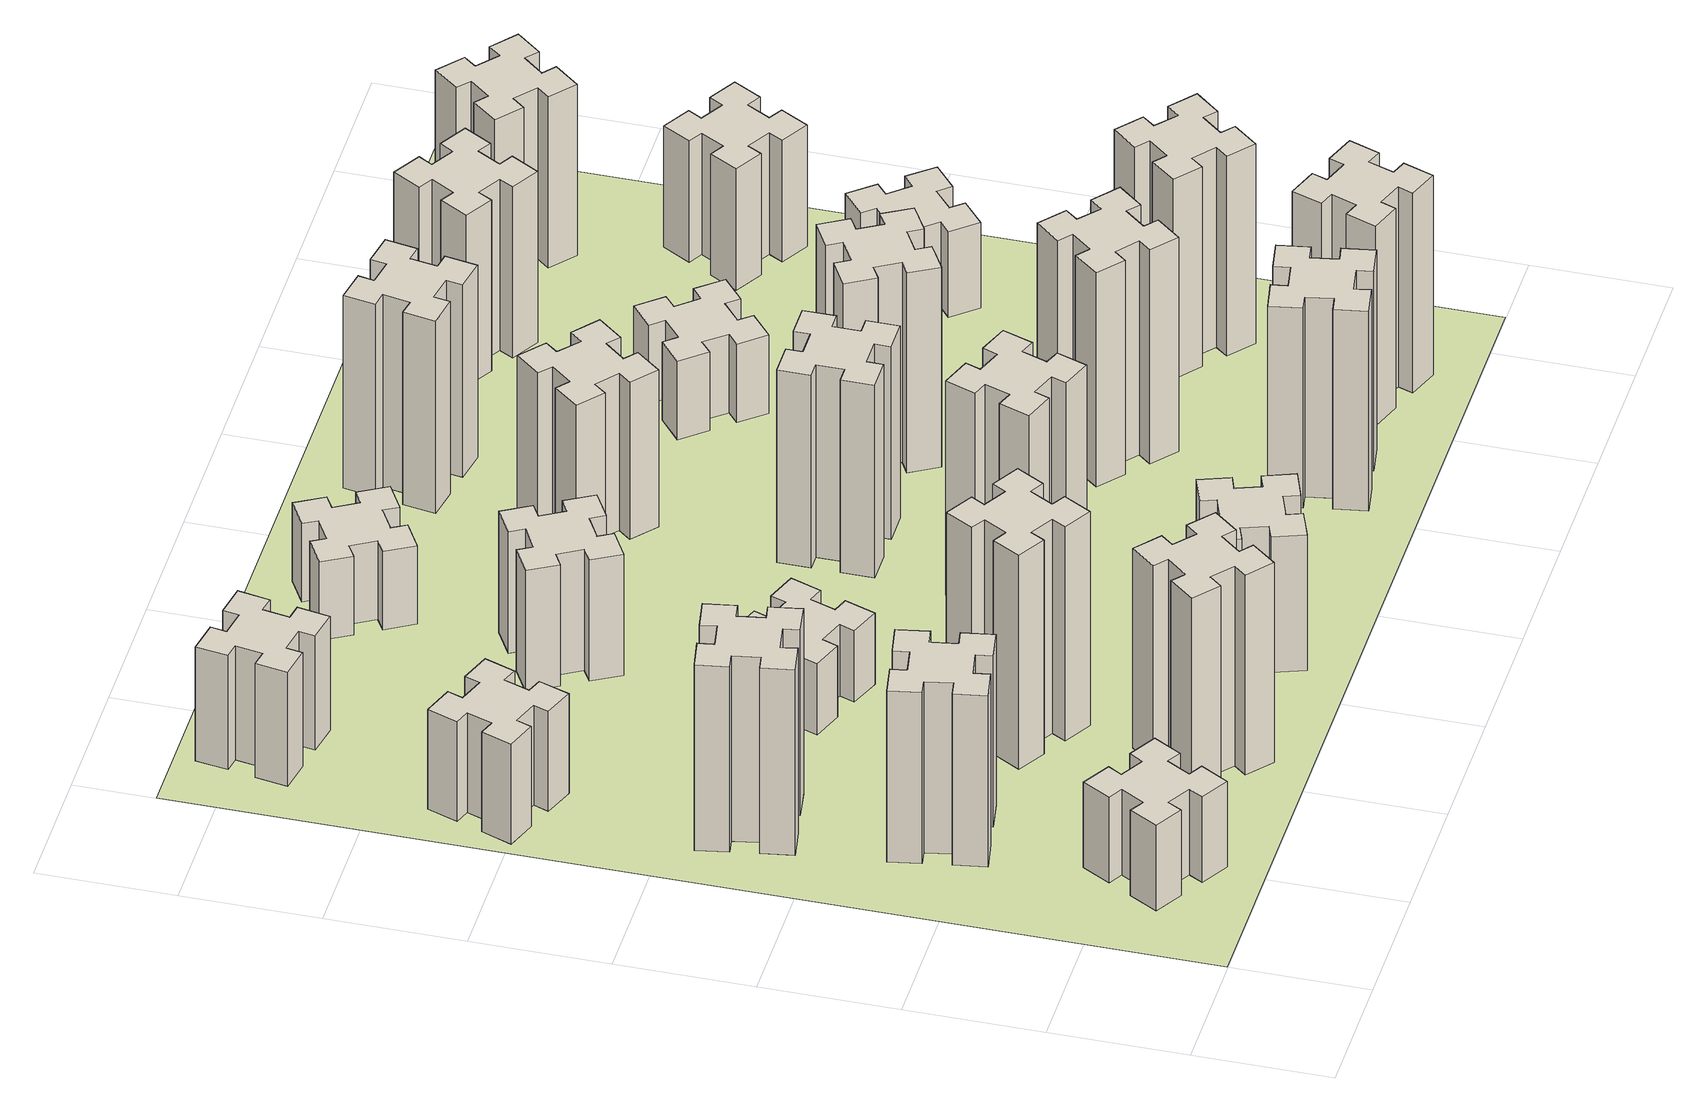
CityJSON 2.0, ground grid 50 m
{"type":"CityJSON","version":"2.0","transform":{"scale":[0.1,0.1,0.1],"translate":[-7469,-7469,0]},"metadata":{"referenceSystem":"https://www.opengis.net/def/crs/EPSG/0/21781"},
"CityObjects":{
"building1":{"type":"Building","attributes":{"class":"1000","function":"1000","usage":"1000","yearOfConstruction":2016,"roofType":"1000","measuredHeight":36,"storeysAboveGround":30,"storeysBelowGround":0},"geometry":[{"type":"Solid","lod":"1","boundaries":[[[[0,1,2,3,4,5,6,7,8,9,10,11,12,13,14,15,16,17,18,19]],[[17,16,20,21]],[[16,15,22,20]],[[15,14,23,22]],[[14,13,24,23]],[[13,12,25,24]],[[12,11,26,25]],[[11,10,27,26]],[[10,9,28,27]],[[9,8,29,28]],[[8,7,30,29]],[[7,6,31,30]],[[6,5,32,31]],[[5,4,33,32]],[[4,3,34,33]],[[3,2,35,34]],[[2,1,36,35]],[[1,0,37,36]],[[0,19,38,37]],[[19,18,39,38]],[[18,17,21,39]],[[24,25,26,27,28,29,30,31,32,33,34,35,36,37,38,39,21,20,22,23]]]]}]},
"building2":{"type":"Building","attributes":{"class":"1000","function":"1000","usage":"1000","yearOfConstruction":2016,"roofType":"1000","measuredHeight":72,"storeysAboveGround":30,"storeysBelowGround":0},"geometry":[{"type":"Solid","lod":"1","boundaries":[[[[40,41,42,43,44,45,46,47,48,49,50,51,52,53,54,55,56,57,58,59]],[[57,56,60,61]],[[56,55,62,60]],[[55,54,63,62]],[[54,53,64,63]],[[53,52,65,64]],[[52,51,66,65]],[[51,50,67,66]],[[50,49,68,67]],[[49,48,69,68]],[[48,47,70,69]],[[47,46,71,70]],[[46,45,72,71]],[[45,44,73,72]],[[44,43,74,73]],[[43,42,75,74]],[[42,41,76,75]],[[41,40,77,76]],[[40,59,78,77]],[[59,58,79,78]],[[58,57,61,79]],[[64,65,66,67,68,69,70,71,72,73,74,75,76,77,78,79,61,60,62,63]]]]}]},
"building3":{"type":"Building","attributes":{"class":"1000","function":"1000","usage":"1000","yearOfConstruction":2016,"roofType":"1000","measuredHeight":78,"storeysAboveGround":30,"storeysBelowGround":0},"geometry":[{"type":"Solid","lod":"1","boundaries":[[[[80,81,82,83,84,85,86,87,88,89,90,91,92,93,94,95,96,97,98,99]],[[97,96,100,101]],[[96,95,102,100]],[[95,94,103,102]],[[94,93,104,103]],[[93,92,105,104]],[[92,91,106,105]],[[91,90,107,106]],[[90,89,108,107]],[[89,88,109,108]],[[88,87,110,109]],[[87,86,111,110]],[[86,85,112,111]],[[85,84,113,112]],[[84,83,114,113]],[[83,82,115,114]],[[82,81,116,115]],[[81,80,117,116]],[[80,99,118,117]],[[99,98,119,118]],[[98,97,101,119]],[[104,105,106,107,108,109,110,111,112,113,114,115,116,117,118,119,101,100,102,103]]]]}]},
"building4":{"type":"Building","attributes":{"class":"1000","function":"1000","usage":"1000","yearOfConstruction":2016,"roofType":"1000","measuredHeight":42,"storeysAboveGround":30,"storeysBelowGround":0},"geometry":[{"type":"Solid","lod":"1","boundaries":[[[[120,121,122,123,124,125,126,127,128,129,130,131,132,133,134,135,136,137,138,139]],[[137,136,140,141]],[[136,135,142,140]],[[135,134,143,142]],[[134,133,144,143]],[[133,132,145,144]],[[132,131,146,145]],[[131,130,147,146]],[[130,129,148,147]],[[129,128,149,148]],[[128,127,150,149]],[[127,126,151,150]],[[126,125,152,151]],[[125,124,153,152]],[[124,123,154,153]],[[123,122,155,154]],[[122,121,156,155]],[[121,120,157,156]],[[120,139,158,157]],[[139,138,159,158]],[[138,137,141,159]],[[144,145,146,147,148,149,150,151,152,153,154,155,156,157,158,159,141,140,142,143]]]]}]},
"building5":{"type":"Building","attributes":{"class":"1000","function":"1000","usage":"1000","yearOfConstruction":2016,"roofType":"1000","measuredHeight":84,"storeysAboveGround":30,"storeysBelowGround":0},"geometry":[{"type":"Solid","lod":"1","boundaries":[[[[160,161,162,163,164,165,166,167,168,169,170,171,172,173,174,175,176,177,178,179]],[[177,176,180,181]],[[176,175,182,180]],[[175,174,183,182]],[[174,173,184,183]],[[173,172,185,184]],[[172,171,186,185]],[[171,170,187,186]],[[170,169,188,187]],[[169,168,189,188]],[[168,167,190,189]],[[167,166,191,190]],[[166,165,192,191]],[[165,164,193,192]],[[164,163,194,193]],[[163,162,195,194]],[[162,161,196,195]],[[161,160,197,196]],[[160,179,198,197]],[[179,178,199,198]],[[178,177,181,199]],[[184,185,186,187,188,189,190,191,192,193,194,195,196,197,198,199,181,180,182,183]]]]}]},
"building6":{"type":"Building","attributes":{"class":"1000","function":"1000","usage":"1000","yearOfConstruction":2016,"roofType":"1000","measuredHeight":48,"storeysAboveGround":30,"storeysBelowGround":0},"geometry":[{"type":"Solid","lod":"1","boundaries":[[[[200,201,202,203,204,205,206,207,208,209,210,211,212,213,214,215,216,217,218,219]],[[217,216,220,221]],[[216,215,222,220]],[[215,214,223,222]],[[214,213,224,223]],[[213,212,225,224]],[[212,211,226,225]],[[211,210,227,226]],[[210,209,228,227]],[[209,208,229,228]],[[208,207,230,229]],[[207,206,231,230]],[[206,205,232,231]],[[205,204,233,232]],[[204,203,234,233]],[[203,202,235,234]],[[202,201,236,235]],[[201,200,237,236]],[[200,219,238,237]],[[219,218,239,238]],[[218,217,221,239]],[[224,225,226,227,228,229,230,231,232,233,234,235,236,237,238,239,221,220,222,223]]]]}]},
"building7":{"type":"Building","attributes":{"class":"1000","function":"1000","usage":"1000","yearOfConstruction":2016,"roofType":"1000","measuredHeight":90,"storeysAboveGround":30,"storeysBelowGround":0},"geometry":[{"type":"Solid","lod":"1","boundaries":[[[[240,241,242,243,244,245,246,247,248,249,250,251,252,253,254,255,256,257,258,259]],[[257,256,260,261]],[[256,255,262,260]],[[255,254,263,262]],[[254,253,264,263]],[[253,252,265,264]],[[252,251,266,265]],[[251,250,267,266]],[[250,249,268,267]],[[249,248,269,268]],[[248,247,270,269]],[[247,246,271,270]],[[246,245,272,271]],[[245,244,273,272]],[[244,243,274,273]],[[243,242,275,274]],[[242,241,276,275]],[[241,240,277,276]],[[240,259,278,277]],[[259,258,279,278]],[[258,257,261,279]],[[264,265,266,267,268,269,270,271,272,273,274,275,276,277,278,279,261,260,262,263]]]]}]},
"building8":{"type":"Building","attributes":{"class":"1000","function":"1000","usage":"1000","yearOfConstruction":2016,"roofType":"1000","measuredHeight":30,"storeysAboveGround":30,"storeysBelowGround":0},"geometry":[{"type":"Solid","lod":"1","boundaries":[[[[280,281,282,283,284,285,286,287,288,289,290,291,292,293,294,295,296,297,298,299]],[[297,296,300,301]],[[296,295,302,300]],[[295,294,303,302]],[[294,293,304,303]],[[293,292,305,304]],[[292,291,306,305]],[[291,290,307,306]],[[290,289,308,307]],[[289,288,309,308]],[[288,287,310,309]],[[287,286,311,310]],[[286,285,312,311]],[[285,284,313,312]],[[284,283,314,313]],[[283,282,315,314]],[[282,281,316,315]],[[281,280,317,316]],[[280,299,318,317]],[[299,298,319,318]],[[298,297,301,319]],[[304,305,306,307,308,309,310,311,312,313,314,315,316,317,318,319,301,300,302,303]]]]}]},
"building9":{"type":"Building","attributes":{"class":"1000","function":"1000","usage":"1000","yearOfConstruction":2016,"roofType":"1000","measuredHeight":57,"storeysAboveGround":30,"storeysBelowGround":0},"geometry":[{"type":"Solid","lod":"1","boundaries":[[[[320,321,322,323,324,325,326,327,328,329,330,331,332,333,334,335,336,337,338,339]],[[337,336,340,341]],[[336,335,342,340]],[[335,334,343,342]],[[334,333,344,343]],[[333,332,345,344]],[[332,331,346,345]],[[331,330,347,346]],[[330,329,348,347]],[[329,328,349,348]],[[328,327,350,349]],[[327,326,351,350]],[[326,325,352,351]],[[325,324,353,352]],[[324,323,354,353]],[[323,322,355,354]],[[322,321,356,355]],[[321,320,357,356]],[[320,339,358,357]],[[339,338,359,358]],[[338,337,341,359]],[[344,345,346,347,348,349,350,351,352,353,354,355,356,357,358,359,341,340,342,343]]]]}]},
"building10":{"type":"Building","attributes":{"class":"1000","function":"1000","usage":"1000","yearOfConstruction":2016,"roofType":"1000","measuredHeight":51,"storeysAboveGround":30,"storeysBelowGround":0},"geometry":[{"type":"Solid","lod":"1","boundaries":[[[[360,361,362,363,364,365,366,367,368,369,370,371,372,373,374,375,376,377,378,379]],[[377,376,380,381]],[[376,375,382,380]],[[375,374,383,382]],[[374,373,384,383]],[[373,372,385,384]],[[372,371,386,385]],[[371,370,387,386]],[[370,369,388,387]],[[369,368,389,388]],[[368,367,390,389]],[[367,366,391,390]],[[366,365,392,391]],[[365,364,393,392]],[[364,363,394,393]],[[363,362,395,394]],[[362,361,396,395]],[[361,360,397,396]],[[360,379,398,397]],[[379,378,399,398]],[[378,377,381,399]],[[384,385,386,387,388,389,390,391,392,393,394,395,396,397,398,399,381,380,382,383]]]]}]},
"building11":{"type":"Building","attributes":{"class":"1000","function":"1000","usage":"1000","yearOfConstruction":2016,"roofType":"1000","measuredHeight":33,"storeysAboveGround":30,"storeysBelowGround":0},"geometry":[{"type":"Solid","lod":"1","boundaries":[[[[400,401,402,403,404,405,406,407,408,409,410,411,412,413,414,415,416,417,418,419]],[[417,416,420,421]],[[416,415,422,420]],[[415,414,423,422]],[[414,413,424,423]],[[413,412,425,424]],[[412,411,426,425]],[[411,410,427,426]],[[410,409,428,427]],[[409,408,429,428]],[[408,407,430,429]],[[407,406,431,430]],[[406,405,432,431]],[[405,404,433,432]],[[404,403,434,433]],[[403,402,435,434]],[[402,401,436,435]],[[401,400,437,436]],[[400,419,438,437]],[[419,418,439,438]],[[418,417,421,439]],[[424,425,426,427,428,429,430,431,432,433,434,435,436,437,438,439,421,420,422,423]]]]}]},
"building12":{"type":"Building","attributes":{"class":"1000","function":"1000","usage":"1000","yearOfConstruction":2016,"roofType":"1000","measuredHeight":90,"storeysAboveGround":30,"storeysBelowGround":0},"geometry":[{"type":"Solid","lod":"1","boundaries":[[[[440,441,442,443,444,445,446,447,448,449,450,451,452,453,454,455,456,457,458,459]],[[457,456,460,461]],[[456,455,462,460]],[[455,454,463,462]],[[454,453,464,463]],[[453,452,465,464]],[[452,451,466,465]],[[451,450,467,466]],[[450,449,468,467]],[[449,448,469,468]],[[448,447,470,469]],[[447,446,471,470]],[[446,445,472,471]],[[445,444,473,472]],[[444,443,474,473]],[[443,442,475,474]],[[442,441,476,475]],[[441,440,477,476]],[[440,459,478,477]],[[459,458,479,478]],[[458,457,461,479]],[[464,465,466,467,468,469,470,471,472,473,474,475,476,477,478,479,461,460,462,463]]]]}]},
"building13":{"type":"Building","attributes":{"class":"1000","function":"1000","usage":"1000","yearOfConstruction":2016,"roofType":"1000","measuredHeight":81,"storeysAboveGround":30,"storeysBelowGround":0},"geometry":[{"type":"Solid","lod":"1","boundaries":[[[[480,481,482,483,484,485,486,487,488,489,490,491,492,493,494,495,496,497,498,499]],[[497,496,500,501]],[[496,495,502,500]],[[495,494,503,502]],[[494,493,504,503]],[[493,492,505,504]],[[492,491,506,505]],[[491,490,507,506]],[[490,489,508,507]],[[489,488,509,508]],[[488,487,510,509]],[[487,486,511,510]],[[486,485,512,511]],[[485,484,513,512]],[[484,483,514,513]],[[483,482,515,514]],[[482,481,516,515]],[[481,480,517,516]],[[480,499,518,517]],[[499,498,519,518]],[[498,497,501,519]],[[504,505,506,507,508,509,510,511,512,513,514,515,516,517,518,519,501,500,502,503]]]]}]},
"building14":{"type":"Building","attributes":{"class":"1000","function":"1000","usage":"1000","yearOfConstruction":2016,"roofType":"1000","measuredHeight":66,"storeysAboveGround":30,"storeysBelowGround":0},"geometry":[{"type":"Solid","lod":"1","boundaries":[[[[520,521,522,523,524,525,526,527,528,529,530,531,532,533,534,535,536,537,538,539]],[[537,536,540,541]],[[536,535,542,540]],[[535,534,543,542]],[[534,533,544,543]],[[533,532,545,544]],[[532,531,546,545]],[[531,530,547,546]],[[530,529,548,547]],[[529,528,549,548]],[[528,527,550,549]],[[527,526,551,550]],[[526,525,552,551]],[[525,524,553,552]],[[524,523,554,553]],[[523,522,555,554]],[[522,521,556,555]],[[521,520,557,556]],[[520,539,558,557]],[[539,538,559,558]],[[538,537,541,559]],[[544,545,546,547,548,549,550,551,552,553,554,555,556,557,558,559,541,540,542,543]]]]}]},
"building15":{"type":"Building","attributes":{"class":"1000","function":"1000","usage":"1000","yearOfConstruction":2016,"roofType":"1000","measuredHeight":84,"storeysAboveGround":30,"storeysBelowGround":0},"geometry":[{"type":"Solid","lod":"1","boundaries":[[[[560,561,562,563,564,565,566,567,568,569,570,571,572,573,574,575,576,577,578,579]],[[577,576,580,581]],[[576,575,582,580]],[[575,574,583,582]],[[574,573,584,583]],[[573,572,585,584]],[[572,571,586,585]],[[571,570,587,586]],[[570,569,588,587]],[[569,568,589,588]],[[568,567,590,589]],[[567,566,591,590]],[[566,565,592,591]],[[565,564,593,592]],[[564,563,594,593]],[[563,562,595,594]],[[562,561,596,595]],[[561,560,597,596]],[[560,579,598,597]],[[579,578,599,598]],[[578,577,581,599]],[[584,585,586,587,588,589,590,591,592,593,594,595,596,597,598,599,581,580,582,583]]]]}]},
"building16":{"type":"Building","attributes":{"class":"1000","function":"1000","usage":"1000","yearOfConstruction":2016,"roofType":"1000","measuredHeight":81,"storeysAboveGround":30,"storeysBelowGround":0},"geometry":[{"type":"Solid","lod":"1","boundaries":[[[[600,601,602,603,604,605,606,607,608,609,610,611,612,613,614,615,616,617,618,619]],[[617,616,620,621]],[[616,615,622,620]],[[615,614,623,622]],[[614,613,624,623]],[[613,612,625,624]],[[612,611,626,625]],[[611,610,627,626]],[[610,609,628,627]],[[609,608,629,628]],[[608,607,630,629]],[[607,606,631,630]],[[606,605,632,631]],[[605,604,633,632]],[[604,603,634,633]],[[603,602,635,634]],[[602,601,636,635]],[[601,600,637,636]],[[600,619,638,637]],[[619,618,639,638]],[[618,617,621,639]],[[624,625,626,627,628,629,630,631,632,633,634,635,636,637,638,639,621,620,622,623]]]]}]},
"building17":{"type":"Building","attributes":{"class":"1000","function":"1000","usage":"1000","yearOfConstruction":2016,"roofType":"1000","measuredHeight":90,"storeysAboveGround":30,"storeysBelowGround":0},"geometry":[{"type":"Solid","lod":"1","boundaries":[[[[640,641,642,643,644,645,646,647,648,649,650,651,652,653,654,655,656,657,658,659]],[[657,656,660,661]],[[656,655,662,660]],[[655,654,663,662]],[[654,653,664,663]],[[653,652,665,664]],[[652,651,666,665]],[[651,650,667,666]],[[650,649,668,667]],[[649,648,669,668]],[[648,647,670,669]],[[647,646,671,670]],[[646,645,672,671]],[[645,644,673,672]],[[644,643,674,673]],[[643,642,675,674]],[[642,641,676,675]],[[641,640,677,676]],[[640,659,678,677]],[[659,658,679,678]],[[658,657,661,679]],[[664,665,666,667,668,669,670,671,672,673,674,675,676,677,678,679,661,660,662,663]]]]}]},
"building18":{"type":"Building","attributes":{"class":"1000","function":"1000","usage":"1000","yearOfConstruction":2016,"roofType":"1000","measuredHeight":84,"storeysAboveGround":30,"storeysBelowGround":0},"geometry":[{"type":"Solid","lod":"1","boundaries":[[[[680,681,682,683,684,685,686,687,688,689,690,691,692,693,694,695,696,697,698,699]],[[697,696,700,701]],[[696,695,702,700]],[[695,694,703,702]],[[694,693,704,703]],[[693,692,705,704]],[[692,691,706,705]],[[691,690,707,706]],[[690,689,708,707]],[[689,688,709,708]],[[688,687,710,709]],[[687,686,711,710]],[[686,685,712,711]],[[685,684,713,712]],[[684,683,714,713]],[[683,682,715,714]],[[682,681,716,715]],[[681,680,717,716]],[[680,699,718,717]],[[699,698,719,718]],[[698,697,701,719]],[[704,705,706,707,708,709,710,711,712,713,714,715,716,717,718,719,701,700,702,703]]]]}]},
"building19":{"type":"Building","attributes":{"class":"1000","function":"1000","usage":"1000","yearOfConstruction":2016,"roofType":"1000","measuredHeight":33,"storeysAboveGround":30,"storeysBelowGround":0},"geometry":[{"type":"Solid","lod":"1","boundaries":[[[[720,721,722,723,724,725,726,727,728,729,730,731,732,733,734,735,736,737,738,739]],[[737,736,740,741]],[[736,735,742,740]],[[735,734,743,742]],[[734,733,744,743]],[[733,732,745,744]],[[732,731,746,745]],[[731,730,747,746]],[[730,729,748,747]],[[729,728,749,748]],[[728,727,750,749]],[[727,726,751,750]],[[726,725,752,751]],[[725,724,753,752]],[[724,723,754,753]],[[723,722,755,754]],[[722,721,756,755]],[[721,720,757,756]],[[720,739,758,757]],[[739,738,759,758]],[[738,737,741,759]],[[744,745,746,747,748,749,750,751,752,753,754,755,756,757,758,759,741,740,742,743]]]]}]},
"building20":{"type":"Building","attributes":{"class":"1000","function":"1000","usage":"1000","yearOfConstruction":2016,"roofType":"1000","measuredHeight":84,"storeysAboveGround":30,"storeysBelowGround":0},"geometry":[{"type":"Solid","lod":"1","boundaries":[[[[760,761,762,763,764,765,766,767,768,769,770,771,772,773,774,775,776,777,778,779]],[[777,776,780,781]],[[776,775,782,780]],[[775,774,783,782]],[[774,773,784,783]],[[773,772,785,784]],[[772,771,786,785]],[[771,770,787,786]],[[770,769,788,787]],[[769,768,789,788]],[[768,767,790,789]],[[767,766,791,790]],[[766,765,792,791]],[[765,764,793,792]],[[764,763,794,793]],[[763,762,795,794]],[[762,761,796,795]],[[761,760,797,796]],[[760,779,798,797]],[[779,778,799,798]],[[778,777,781,799]],[[784,785,786,787,788,789,790,791,792,793,794,795,796,797,798,799,781,780,782,783]]]]}]},
"building21":{"type":"Building","attributes":{"class":"1000","function":"1000","usage":"1000","yearOfConstruction":2016,"roofType":"1000","measuredHeight":84,"storeysAboveGround":30,"storeysBelowGround":0},"geometry":[{"type":"Solid","lod":"1","boundaries":[[[[800,801,802,803,804,805,806,807,808,809,810,811,812,813,814,815,816,817,818,819]],[[817,816,820,821]],[[816,815,822,820]],[[815,814,823,822]],[[814,813,824,823]],[[813,812,825,824]],[[812,811,826,825]],[[811,810,827,826]],[[810,809,828,827]],[[809,808,829,828]],[[808,807,830,829]],[[807,806,831,830]],[[806,805,832,831]],[[805,804,833,832]],[[804,803,834,833]],[[803,802,835,834]],[[802,801,836,835]],[[801,800,837,836]],[[800,819,838,837]],[[819,818,839,838]],[[818,817,821,839]],[[824,825,826,827,828,829,830,831,832,833,834,835,836,837,838,839,821,820,822,823]]]]}]},
"building22":{"type":"Building","attributes":{"class":"1000","function":"1000","usage":"1000","yearOfConstruction":2016,"roofType":"1000","measuredHeight":72,"storeysAboveGround":30,"storeysBelowGround":0},"geometry":[{"type":"Solid","lod":"1","boundaries":[[[[840,841,842,843,844,845,846,847,848,849,850,851,852,853,854,855,856,857,858,859]],[[857,856,860,861]],[[856,855,862,860]],[[855,854,863,862]],[[854,853,864,863]],[[853,852,865,864]],[[852,851,866,865]],[[851,850,867,866]],[[850,849,868,867]],[[849,848,869,868]],[[848,847,870,869]],[[847,846,871,870]],[[846,845,872,871]],[[845,844,873,872]],[[844,843,874,873]],[[843,842,875,874]],[[842,841,876,875]],[[841,840,877,876]],[[840,859,878,877]],[[859,858,879,878]],[[858,857,861,879]],[[864,865,866,867,868,869,870,871,872,873,874,875,876,877,878,879,861,860,862,863]]]]}]},
"building23":{"type":"Building","attributes":{"class":"1000","function":"1000","usage":"1000","yearOfConstruction":2016,"roofType":"1000","measuredHeight":36,"storeysAboveGround":30,"storeysBelowGround":0},"geometry":[{"type":"Solid","lod":"1","boundaries":[[[[880,881,882,883,884,885,886,887,888,889,890,891,892,893,894,895,896,897,898,899]],[[897,896,900,901]],[[896,895,902,900]],[[895,894,903,902]],[[894,893,904,903]],[[893,892,905,904]],[[892,891,906,905]],[[891,890,907,906]],[[890,889,908,907]],[[889,888,909,908]],[[888,887,910,909]],[[887,886,911,910]],[[886,885,912,911]],[[885,884,913,912]],[[884,883,914,913]],[[883,882,915,914]],[[882,881,916,915]],[[881,880,917,916]],[[880,899,918,917]],[[899,898,919,918]],[[898,897,901,919]],[[904,905,906,907,908,909,910,911,912,913,914,915,916,917,918,919,901,900,902,903]]]]}]},
"building24":{"type":"Building","attributes":{"class":"1000","function":"1000","usage":"1000","yearOfConstruction":2016,"roofType":"1000","measuredHeight":51,"storeysAboveGround":30,"storeysBelowGround":0},"geometry":[{"type":"Solid","lod":"1","boundaries":[[[[920,921,922,923,924,925,926,927,928,929,930,931,932,933,934,935,936,937,938,939]],[[937,936,940,941]],[[936,935,942,940]],[[935,934,943,942]],[[934,933,944,943]],[[933,932,945,944]],[[932,931,946,945]],[[931,930,947,946]],[[930,929,948,947]],[[929,928,949,948]],[[928,927,950,949]],[[927,926,951,950]],[[926,925,952,951]],[[925,924,953,952]],[[924,923,954,953]],[[923,922,955,954]],[[922,921,956,955]],[[921,920,957,956]],[[920,939,958,957]],[[939,938,959,958]],[[938,937,941,959]],[[944,945,946,947,948,949,950,951,952,953,954,955,956,957,958,959,941,940,942,943]]]]}]},
"building25":{"type":"Building","attributes":{"class":"1000","function":"1000","usage":"1000","yearOfConstruction":2016,"roofType":"1000","measuredHeight":72,"storeysAboveGround":30,"storeysBelowGround":0},"geometry":[{"type":"Solid","lod":"1","boundaries":[[[[960,961,962,963,964,965,966,967,968,969,970,971,972,973,974,975,976,977,978,979]],[[977,976,980,981]],[[976,975,982,980]],[[975,974,983,982]],[[974,973,984,983]],[[973,972,985,984]],[[972,971,986,985]],[[971,970,987,986]],[[970,969,988,987]],[[969,968,989,988]],[[968,967,990,989]],[[967,966,991,990]],[[966,965,992,991]],[[965,964,993,992]],[[964,963,994,993]],[[963,962,995,994]],[[962,961,996,995]],[[961,960,997,996]],[[960,979,998,997]],[[979,978,999,998]],[[978,977,981,999]],[[984,985,986,987,988,989,990,991,992,993,994,995,996,997,998,999,981,980,982,983]]]]}]},
"landuse1":{"type":"LandUse","attributes":{"name":"plot1","function":"1010"},"geometry":[{"type":"MultiSurface","lod":"1","boundaries":[[[1000,1001,1002,1003]]]}]}
},
"vertices":[
[546,277,0],[596,364,0],[648,334,0],[708,438,0],[604,498,0],[574,446,0],[487,496,0],[517,548,0],[413,608,0],[353,504,0],[405,474,0],[355,387,0],[303,417,0],[243,313,0],[347,253,0],[377,305,0],[464,255,0],[434,203,0],[538,143,0],[598,247,0],[464,255,360],[434,203,360],[377,305,360],[347,253,360],[243,313,360],[303,417,360],[355,387,360],[405,474,360],[353,504,360],[413,608,360],[517,548,360],[487,496,360],[574,446,360],[604,498,360],[708,438,360],[648,334,360],[596,364,360],[546,277,360],[598,247,360],[538,143,360],
[505,1232,0],[407,1215,0],[397,1274,0],[278,1253,0],[299,1135,0],[358,1145,0],[376,1047,0],[317,1037,0],[337,918,0],[456,939,0],[445,998,0],[544,1016,0],[554,957,0],[672,977,0],[651,1096,0],[592,1085,0],[575,1184,0],[634,1194,0],[613,1312,0],[495,1291,0],[575,1184,720],[634,1194,720],[592,1085,720],[651,1096,720],[672,977,720],[554,957,720],[544,1016,720],[445,998,720],[456,939,720],[337,918,720],[317,1037,720],[376,1047,720],[358,1145,720],[299,1135,720],[278,1253,720],[397,1274,720],[407,1215,720],[505,1232,720],[495,1291,720],[613,1312,720],
[405,1872,0],[307,1855,0],[297,1914,0],[178,1893,0],[199,1775,0],[258,1785,0],[276,1687,0],[217,1677,0],[237,1558,0],[356,1579,0],[345,1638,0],[444,1656,0],[454,1597,0],[572,1617,0],[551,1736,0],[492,1725,0],[475,1824,0],[534,1834,0],[513,1952,0],[395,1931,0],[475,1824,780],[534,1834,780],[492,1725,780],[551,1736,780],[572,1617,780],[454,1597,780],[444,1656,780],[345,1638,780],[356,1579,780],[237,1558,780],[217,1677,780],[276,1687,780],[258,1785,780],[199,1775,780],[178,1893,780],[297,1914,780],[307,1855,780],[405,1872,780],[395,1931,780],[513,1952,780],
[191,2509,0],[285,2475,0],[264,2419,0],[377,2377,0],[418,2490,0],[362,2511,0],[396,2605,0],[452,2584,0],[493,2697,0],[380,2738,0],[360,2682,0],[266,2716,0],[287,2772,0],[174,2813,0],[133,2700,0],[189,2680,0],[155,2586,0],[99,2607,0],[57,2494,0],[170,2453,0],[155,2586,420],[99,2607,420],[189,2680,420],[133,2700,420],[174,2813,420],[287,2772,420],[266,2716,420],[360,2682,420],[380,2738,420],[493,2697,420],[452,2584,420],[396,2605,420],[362,2511,420],[418,2490,420],[377,2377,420],[264,2419,420],[285,2475,420],[191,2509,420],[170,2453,420],[57,2494,420],
[1224,427,0],[1148,492,0],[1186,538,0],[1094,615,0],[1017,523,0],[1063,484,0],[999,408,0],[953,446,0],[876,354,0],[968,277,0],[1006,323,0],[1083,259,0],[1044,213,0],[1136,136,0],[1213,228,0],[1167,266,0],[1232,343,0],[1278,304,0],[1355,396,0],[1263,473,0],[1232,343,840],[1278,304,840],[1167,266,840],[1213,228,840],[1136,136,840],[1044,213,840],[1083,259,840],[1006,323,840],[968,277,840],[876,354,840],[953,446,840],[999,408,840],[1063,484,840],[1017,523,840],[1094,615,840],[1186,538,840],[1148,492,840],[1224,427,840],[1263,473,840],[1355,396,840],
[444,3535,0],[345,3552,0],[356,3611,0],[237,3632,0],[217,3514,0],[276,3504,0],[258,3405,0],[199,3416,0],[178,3297,0],[297,3277,0],[307,3336,0],[405,3318,0],[395,3259,0],[513,3238,0],[534,3357,0],[475,3367,0],[492,3465,0],[551,3455,0],[572,3573,0],[454,3594,0],[492,3465,480],[551,3455,480],[475,3367,480],[534,3357,480],[513,3238,480],[395,3259,480],[405,3318,480],[307,3336,480],[297,3277,480],[178,3297,480],[199,3416,480],[258,3405,480],[276,3504,480],[217,3514,480],[237,3632,480],[356,3611,480],[345,3552,480],[444,3535,480],[454,3594,480],[572,3573,480],
[1214,1086,0],[1127,1136,0],[1157,1188,0],[1053,1248,0],[993,1144,0],[1045,1114,0],[995,1027,0],[943,1057,0],[883,953,0],[987,893,0],[1017,945,0],[1104,895,0],[1074,843,0],[1178,783,0],[1238,887,0],[1186,917,0],[1236,1004,0],[1288,974,0],[1348,1078,0],[1244,1138,0],[1236,1004,900],[1288,974,900],[1186,917,900],[1238,887,900],[1178,783,900],[1074,843,900],[1104,895,900],[1017,945,900],[987,893,900],[883,953,900],[943,1057,900],[995,1027,900],[1045,1114,900],[993,1144,900],[1053,1248,900],[1157,1188,900],[1127,1136,900],[1214,1086,900],[1244,1138,900],[1348,1078,900],
[1031,1669,0],[1125,1635,0],[1104,1579,0],[1217,1537,0],[1258,1650,0],[1202,1671,0],[1236,1765,0],[1292,1744,0],[1333,1857,0],[1220,1898,0],[1200,1842,0],[1106,1876,0],[1127,1932,0],[1014,1973,0],[973,1860,0],[1029,1840,0],[995,1746,0],[939,1767,0],[897,1654,0],[1010,1613,0],[995,1746,300],[939,1767,300],[1029,1840,300],[973,1860,300],[1014,1973,300],[1127,1932,300],[1106,1876,300],[1200,1842,300],[1220,1898,300],[1333,1857,300],[1292,1744,300],[1236,1765,300],[1202,1671,300],[1258,1650,300],[1217,1537,300],[1104,1579,300],[1125,1635,300],[1031,1669,300],[1010,1613,300],[897,1654,300],
[1635,385,0],[1669,291,0],[1613,270,0],[1654,157,0],[1767,199,0],[1746,255,0],[1840,289,0],[1860,233,0],[1973,274,0],[1932,387,0],[1876,366,0],[1842,460,0],[1898,480,0],[1857,593,0],[1744,552,0],[1765,496,0],[1671,462,0],[1650,518,0],[1537,477,0],[1579,364,0],[1671,462,570],[1650,518,570],[1765,496,570],[1744,552,570],[1857,593,570],[1898,480,570],[1842,460,570],[1876,366,570],[1932,387,570],[1973,274,570],[1860,233,570],[1840,289,570],[1746,255,570],[1767,199,570],[1654,157,570],[1613,270,570],[1669,291,570],[1635,385,570],[1579,364,570],[1537,477,570],
[1236,2607,0],[1186,2694,0],[1238,2724,0],[1178,2828,0],[1074,2768,0],[1104,2716,0],[1017,2666,0],[987,2718,0],[883,2658,0],[943,2554,0],[995,2584,0],[1045,2497,0],[993,2467,0],[1053,2363,0],[1157,2423,0],[1127,2475,0],[1214,2525,0],[1244,2473,0],[1348,2533,0],[1288,2637,0],[1214,2525,510],[1244,2473,510],[1127,2475,510],[1157,2423,510],[1053,2363,510],[993,2467,510],[1045,2497,510],[995,2584,510],[943,2554,510],[883,2658,510],[987,2718,510],[1017,2666,510],[1104,2716,510],[1074,2768,510],[1178,2828,510],[1238,2724,510],[1186,2694,510],[1236,2607,510],[1288,2637,510],[1348,2533,510],
[1336,3347,0],[1286,3434,0],[1338,3464,0],[1278,3568,0],[1174,3508,0],[1204,3456,0],[1117,3406,0],[1087,3458,0],[983,3398,0],[1043,3294,0],[1095,3324,0],[1145,3237,0],[1093,3207,0],[1153,3103,0],[1257,3163,0],[1227,3215,0],[1314,3265,0],[1344,3213,0],[1448,3273,0],[1388,3377,0],[1314,3265,330],[1344,3213,330],[1227,3215,330],[1257,3163,330],[1153,3103,330],[1093,3207,330],[1145,3237,330],[1095,3324,330],[1043,3294,330],[983,3398,330],[1087,3458,330],[1117,3406,330],[1204,3456,330],[1174,3508,330],[1278,3568,330],[1338,3464,330],[1286,3434,330],[1336,3347,330],[1388,3377,330],[1448,3273,330],
[1940,1302,0],[1846,1336,0],[1867,1392,0],[1754,1433,0],[1713,1320,0],[1769,1300,0],[1735,1206,0],[1679,1227,0],[1637,1114,0],[1750,1073,0],[1771,1129,0],[1865,1095,0],[1844,1039,0],[1957,997,0],[1998,1110,0],[1942,1131,0],[1976,1225,0],[2032,1204,0],[2073,1317,0],[1960,1358,0],[1976,1225,900],[2032,1204,900],[1942,1131,900],[1998,1110,900],[1957,997,900],[1844,1039,900],[1865,1095,900],[1771,1129,900],[1750,1073,900],[1637,1114,900],[1679,1227,900],[1735,1206,900],[1769,1300,900],[1713,1320,900],[1754,1433,900],[1867,1392,900],[1846,1336,900],[1940,1302,900],[1960,1358,900],[2073,1317,900],
[1845,1905,0],[1845,1805,0],[1785,1805,0],[1785,1685,0],[1905,1685,0],[1905,1745,0],[2005,1745,0],[2005,1685,0],[2125,1685,0],[2125,1805,0],[2065,1805,0],[2065,1905,0],[2125,1905,0],[2125,2025,0],[2005,2025,0],[2005,1965,0],[1905,1965,0],[1905,2025,0],[1785,2025,0],[1785,1905,0],[1905,1965,810],[1905,2025,810],[2005,1965,810],[2005,2025,810],[2125,2025,810],[2125,1905,810],[2065,1905,810],[2065,1805,810],[2125,1805,810],[2125,1685,810],[2005,1685,810],[2005,1745,810],[1905,1745,810],[1905,1685,810],[1785,1685,810],[1785,1805,810],[1845,1805,810],[1845,1905,810],[1785,1905,810],[1785,2025,810],
[1907,2586,0],[1972,2663,0],[2018,2624,0],[2095,2716,0],[2003,2793,0],[1964,2747,0],[1888,2812,0],[1926,2858,0],[1834,2935,0],[1757,2843,0],[1803,2804,0],[1739,2728,0],[1693,2766,0],[1616,2674,0],[1708,2597,0],[1746,2643,0],[1823,2579,0],[1784,2533,0],[1876,2456,0],[1953,2548,0],[1823,2579,660],[1784,2533,660],[1746,2643,660],[1708,2597,660],[1616,2674,660],[1693,2766,660],[1739,2728,660],[1803,2804,660],[1757,2843,660],[1834,2935,660],[1926,2858,660],[1888,2812,660],[1964,2747,660],[2003,2793,660],[2095,2716,660],[2018,2624,660],[1972,2663,660],[1907,2586,660],[1953,2548,660],[1876,2456,660],
[2812,345,0],[2795,444,0],[2854,454,0],[2833,572,0],[2715,551,0],[2725,492,0],[2627,475,0],[2617,534,0],[2498,513,0],[2519,395,0],[2578,405,0],[2596,307,0],[2537,297,0],[2557,178,0],[2676,199,0],[2665,258,0],[2764,276,0],[2774,217,0],[2892,237,0],[2871,356,0],[2764,276,840],[2774,217,840],[2665,258,840],[2676,199,840],[2557,178,840],[2537,297,840],[2596,307,840],[2578,405,840],[2519,395,840],[2498,513,840],[2617,534,840],[2627,475,840],[2725,492,840],[2715,551,840],[2833,572,840],[2854,454,840],[2795,444,840],[2812,345,840],[2871,356,840],[2892,237,840],
[1887,3236,0],[1985,3218,0],[1975,3159,0],[2093,3138,0],[2114,3257,0],[2055,3267,0],[2072,3365,0],[2131,3355,0],[2152,3473,0],[2034,3494,0],[2024,3435,0],[1925,3452,0],[1936,3511,0],[1817,3532,0],[1797,3414,0],[1856,3404,0],[1838,3305,0],[1779,3316,0],[1758,3197,0],[1877,3177,0],[1838,3305,810],[1779,3316,810],[1856,3404,810],[1797,3414,810],[1817,3532,810],[1936,3511,810],[1925,3452,810],[2024,3435,810],[2034,3494,810],[2152,3473,810],[2131,3355,810],[2072,3365,810],[2055,3267,810],[2114,3257,810],[2093,3138,810],[1975,3159,810],[1985,3218,810],[1887,3236,810],[1877,3177,810],[1758,3197,810],
[2747,1006,0],[2812,1083,0],[2858,1044,0],[2935,1136,0],[2843,1213,0],[2804,1167,0],[2728,1232,0],[2766,1278,0],[2674,1355,0],[2597,1263,0],[2643,1224,0],[2579,1148,0],[2533,1186,0],[2456,1094,0],[2548,1017,0],[2586,1063,0],[2663,999,0],[2624,953,0],[2716,876,0],[2793,968,0],[2663,999,900],[2624,953,900],[2586,1063,900],[2548,1017,900],[2456,1094,900],[2533,1186,900],[2579,1148,900],[2643,1224,900],[2597,1263,900],[2674,1355,900],[2766,1278,900],[2728,1232,900],[2804,1167,900],[2843,1213,900],[2935,1136,900],[2858,1044,900],[2812,1083,900],[2747,1006,900],[2793,968,900],[2716,876,900],
[2375,1844,0],[2425,1757,0],[2373,1727,0],[2433,1623,0],[2537,1683,0],[2507,1735,0],[2594,1785,0],[2624,1733,0],[2728,1793,0],[2668,1897,0],[2616,1867,0],[2566,1954,0],[2618,1984,0],[2558,2088,0],[2454,2028,0],[2484,1976,0],[2397,1926,0],[2367,1978,0],[2263,1918,0],[2323,1814,0],[2397,1926,840],[2367,1978,840],[2484,1976,840],[2454,2028,840],[2558,2088,840],[2618,1984,840],[2566,1954,840],[2616,1867,840],[2668,1897,840],[2728,1793,840],[2624,1733,840],[2594,1785,840],[2507,1735,840],[2537,1683,840],[2433,1623,840],[2373,1727,840],[2425,1757,840],[2375,1844,840],[2323,1814,840],[2263,1918,840],
[2479,2463,0],[2543,2386,0],[2497,2348,0],[2574,2256,0],[2666,2333,0],[2628,2379,0],[2704,2443,0],[2743,2397,0],[2835,2474,0],[2758,2566,0],[2712,2528,0],[2647,2604,0],[2693,2643,0],[2616,2735,0],[2524,2658,0],[2563,2612,0],[2486,2547,0],[2448,2593,0],[2356,2516,0],[2433,2424,0],[2486,2547,330],[2448,2593,330],[2563,2612,330],[2524,2658,330],[2616,2735,330],[2693,2643,330],[2647,2604,330],[2712,2528,330],[2758,2566,330],[2835,2474,330],[2743,2397,330],[2704,2443,330],[2628,2379,330],[2666,2333,330],[2574,2256,330],[2497,2348,330],[2543,2386,330],[2479,2463,330],[2433,2424,330],[2356,2516,330],
[3322,291,0],[3356,385,0],[3412,364,0],[3453,477,0],[3340,518,0],[3320,462,0],[3226,496,0],[3247,552,0],[3134,593,0],[3093,480,0],[3149,460,0],[3115,366,0],[3059,387,0],[3017,274,0],[3130,233,0],[3151,289,0],[3245,255,0],[3224,199,0],[3337,157,0],[3378,270,0],[3245,255,840],[3224,199,840],[3151,289,840],[3130,233,840],[3017,274,840],[3059,387,840],[3115,366,840],[3149,460,840],[3093,480,840],[3134,593,840],[3247,552,840],[3226,496,840],[3320,462,840],[3340,518,840],[3453,477,840],[3412,364,840],[3356,385,840],[3322,291,840],[3378,270,840],[3337,157,840],
[3283,1124,0],[3219,1048,0],[3173,1086,0],[3096,994,0],[3188,917,0],[3226,963,0],[3303,899,0],[3264,853,0],[3356,776,0],[3433,868,0],[3387,906,0],[3452,983,0],[3498,944,0],[3575,1036,0],[3483,1113,0],[3444,1067,0],[3368,1132,0],[3406,1178,0],[3314,1255,0],[3237,1163,0],[3368,1132,840],[3406,1178,840],[3444,1067,840],[3483,1113,840],[3575,1036,840],[3498,944,840],[3452,983,840],[3387,906,840],[3433,868,840],[3356,776,840],[3264,853,840],[3303,899,840],[3226,963,840],[3188,917,840],[3096,994,840],[3173,1086,840],[3219,1048,840],[3283,1124,840],[3237,1163,840],[3314,1255,840],
[2625,3434,0],[2575,3347,0],[2523,3377,0],[2463,3273,0],[2567,3213,0],[2597,3265,0],[2684,3215,0],[2654,3163,0],[2758,3103,0],[2818,3207,0],[2766,3237,0],[2816,3324,0],[2868,3294,0],[2928,3398,0],[2824,3458,0],[2794,3406,0],[2707,3456,0],[2737,3508,0],[2633,3568,0],[2573,3464,0],[2707,3456,720],[2737,3508,720],[2794,3406,720],[2824,3458,720],[2928,3398,720],[2868,3294,720],[2816,3324,720],[2766,3237,720],[2818,3207,720],[2758,3103,720],[2654,3163,720],[2684,3215,720],[2597,3265,720],[2567,3213,720],[2463,3273,720],[2523,3377,720],[2575,3347,720],[2625,3434,720],[2573,3464,720],[2633,3568,720],
[3219,1923,0],[3283,1846,0],[3237,1808,0],[3314,1716,0],[3406,1793,0],[3368,1839,0],[3444,1903,0],[3483,1857,0],[3575,1934,0],[3498,2026,0],[3452,1988,0],[3387,2064,0],[3433,2103,0],[3356,2195,0],[3264,2118,0],[3303,2072,0],[3226,2007,0],[3188,2053,0],[3096,1976,0],[3173,1884,0],[3226,2007,360],[3188,2053,360],[3303,2072,360],[3264,2118,360],[3356,2195,360],[3433,2103,360],[3387,2064,360],[3452,1988,360],[3498,2026,360],[3575,1934,360],[3483,1857,360],[3444,1903,360],[3368,1839,360],[3406,1793,360],[3314,1716,360],[3237,1808,360],[3283,1846,360],[3219,1923,360],[3173,1884,360],[3096,1976,360],
[3534,2666,0],[3447,2716,0],[3477,2768,0],[3373,2828,0],[3313,2724,0],[3365,2694,0],[3315,2607,0],[3263,2637,0],[3203,2533,0],[3307,2473,0],[3337,2525,0],[3424,2475,0],[3394,2423,0],[3498,2363,0],[3558,2467,0],[3506,2497,0],[3556,2584,0],[3608,2554,0],[3668,2658,0],[3564,2718,0],[3556,2584,510],[3608,2554,510],[3506,2497,510],[3558,2467,510],[3498,2363,510],[3394,2423,510],[3424,2475,510],[3337,2525,510],[3307,2473,510],[3203,2533,510],[3263,2637,510],[3315,2607,510],[3365,2694,510],[3313,2724,510],[3373,2828,510],[3477,2768,510],[3447,2716,510],[3534,2666,510],[3564,2718,510],[3668,2658,510],
[3126,3283,0],[3203,3219,0],[3164,3173,0],[3256,3096,0],[3333,3188,0],[3287,3226,0],[3352,3303,0],[3398,3264,0],[3475,3356,0],[3383,3433,0],[3344,3387,0],[3268,3452,0],[3306,3498,0],[3214,3575,0],[3137,3483,0],[3183,3444,0],[3119,3368,0],[3073,3406,0],[2996,3314,0],[3088,3237,0],[3119,3368,720],[3073,3406,720],[3183,3444,720],[3137,3483,720],[3214,3575,720],[3306,3498,720],[3268,3452,720],[3344,3387,720],[3383,3433,720],[3475,3356,720],[3398,3264,720],[3352,3303,720],[3287,3226,720],[3333,3188,720],[3256,3096,720],[3164,3173,720],[3203,3219,720],[3126,3283,720],[3088,3237,720],[2996,3314,720],
[5,3705,0],[3705,3705,0],[3705,5,0],[5,5,0]
]}
